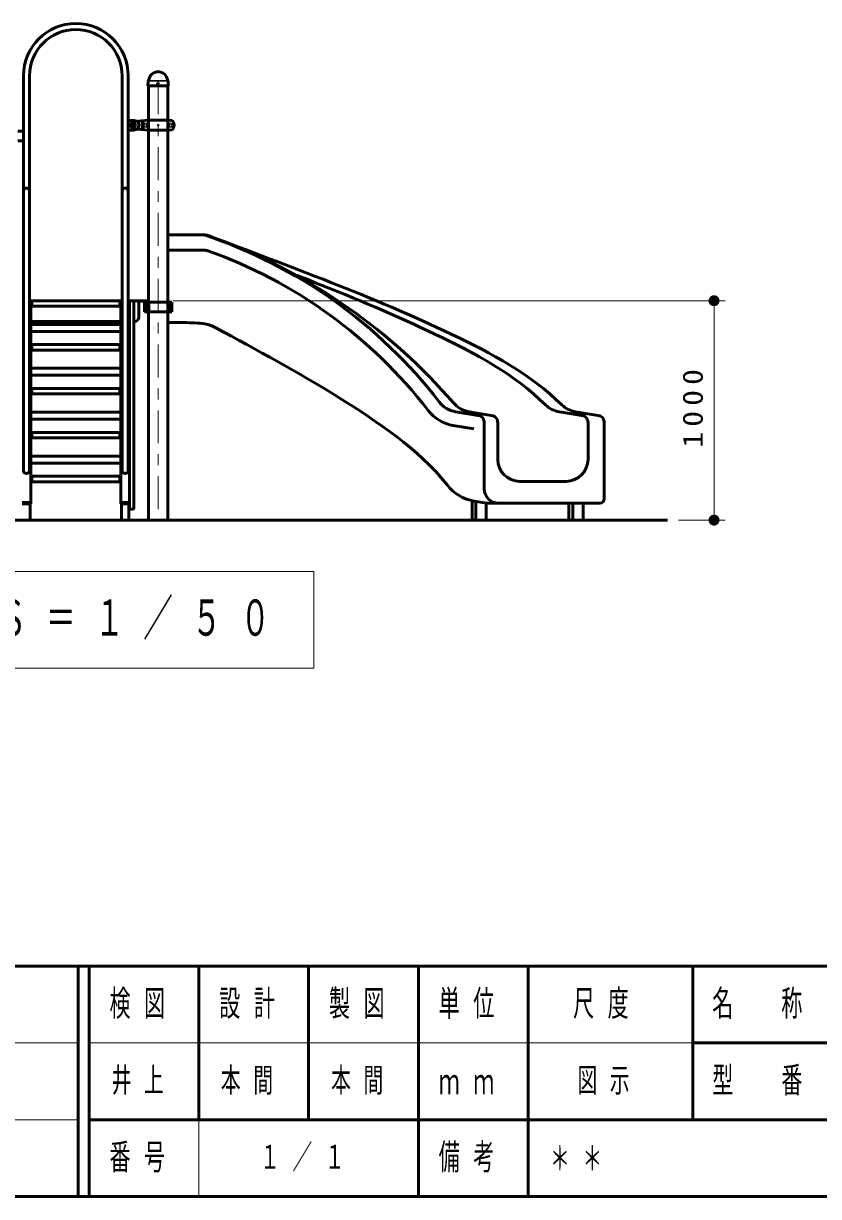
# Model space of a CAD drawing. Units: millimetres on the paper, scale 1:50. Extents: x -385 to 0, y -594 to 267.
# Drawn here: x -248.5 to -176, y -297 to -190.1 of the extents above; entities that cross this region are included whole.
import ezdxf

# ---------------------------------------------------------------- set-up
doc = ezdxf.new("R2010")
doc.units = ezdxf.units.MM
doc.linetypes.add('USER2', pattern=[6, 3, -1, 1, -1])
doc.layers.add('LY_1', color=140, linetype='Continuous', lineweight=50)
doc.styles.add('ＭＳ ゴシック', font='')
doc.styles.get('ＭＳ ゴシック').set_extended_font_data('MS Gothic')

# ---------------------------------------------------------------- blocks, each defined once
blk = doc.blocks.new('filled_dot')
at = {"color": 0, "linetype": 'Continuous', "lineweight": -2, "const_width": 1.25}
blk.add_lwpolyline([(-0.625, 0, 1), (0.625, 0, 1)], format="xyb", close=True, dxfattribs=at)

msp = doc.modelspace()

# ---------------------------------------------------------------- linework, layer by layer
at = {"layer": 'LY_1'}
for p, q in [((-248.49, -205.34), (-248.49, -194.84)), ((-247.946, -205.34), (-247.946, -194.839)), ((-239.49, -205.34), (-239.49, -194.839)), ((-238.946, -205.34), (-238.946, -194.84)), ((-237.147, -195.75), (-237.139, -195.353)), ((-237.115, -195.295), (-237.093, -195.273)), ((-235.322, -195.295), (-235.344, -195.273)), ((-235.289, -195.75), (-235.298, -195.353)), ((-237.147, -195.75), (-237.138, -195.76)), ((-235.299, -195.76), (-237.138, -195.76)), ((-237.109, -235.34), (-237.109, -195.76)), ((-235.327, -235.34), (-235.327, -195.76)), ((-235.299, -195.76), (-235.289, -195.75)), ((-237.138, -198.89), (-237.768, -198.945)), ((-235.298, -198.89), (-237.139, -198.89)), ((-235.298, -198.89), (-234.983, -198.918)), ((-249.018, -199.9), (-248.49, -199.9)), ((-238.418, -199.78), (-238.947, -199.78)), ((-238.418, -198.9), (-238.946, -198.9)), ((-237.768, -198.945), (-238.399, -198.992)), ((-237.768, -199.735), (-238.399, -199.689)), ((-237.138, -199.79), (-237.768, -199.735)), ((-235.298, -199.79), (-237.139, -199.79)), ((-235.298, -199.79), (-234.983, -199.762)), ((-249.018, -200.78), (-248.49, -200.78)), ((-248.49, -230.86), (-248.49, -205.34)), ((-247.946, -230.86), (-247.946, -205.34)), ((-239.49, -230.86), (-239.49, -205.34)), ((-238.946, -230.86), (-238.946, -205.34)), ((-232.017, -209.34), (-235.327, -209.34)), ((-232.014, -210.74), (-235.327, -210.74)), ((-248.618, -215.276), (-248.49, -215.276)), ((-247.946, -215.276), (-247.818, -215.276)), ((-247.818, -233.86), (-247.818, -215.276)), ((-239.618, -215.34), (-247.818, -215.34)), ((-247.718, -215.84), (-247.718, -215.34)), ((-243.718, -215.84), (-247.718, -215.84)), ((-243.718, -215.84), (-239.718, -215.84)), ((-239.718, -215.84), (-239.718, -215.34)), ((-239.49, -215.276), (-239.618, -215.276)), ((-239.618, -233.86), (-239.618, -215.276)), ((-238.818, -215.276), (-238.946, -215.276)), ((-238.818, -234.24), (-238.818, -215.276)), ((-238.818, -215.34), (-238.538, -215.34)), ((-238.028, -215.34), (-238.818, -215.34)), ((-238.438, -234.24), (-238.438, -215.44)), ((-237.109, -215.34), (-237.968, -215.34)), ((-237.109, -215.386), (-237.968, -215.386)), ((-237.968, -215.4), (-237.968, -216.84)), ((-237.455, -215.46), (-237.455, -216.36)), ((-237.455, -215.46), (-234.982, -215.46)), ((-237.299, -215.46), (-237.299, -216.36)), ((-237.24, -215.46), (-237.24, -216.36)), ((-237.053, -215.46), (-237.053, -216.36)), ((-235.148, -215.46), (-235.148, -216.36)), ((-234.982, -215.46), (-234.982, -216.36)), ((-237.455, -216.36), (-234.982, -216.36)), ((-243.718, -217.24), (-247.818, -217.24)), ((-247.818, -217.501), (-239.618, -217.501)), ((-247.818, -218.139), (-239.618, -218.139)), ((-243.718, -217.24), (-239.618, -217.24)), ((-238.438, -217.24), (-238.368, -217.24)), ((-233.838, -217.34), (-235.327, -217.34)), ((-235.327, -217.34), (-233.838, -217.34)), ((-243.718, -219.34), (-247.718, -219.34)), ((-247.718, -219.84), (-247.718, -219.34)), ((-243.718, -219.84), (-247.718, -219.84)), ((-243.718, -219.34), (-239.718, -219.34)), ((-243.718, -219.84), (-239.718, -219.84)), ((-239.718, -219.84), (-239.718, -219.34)), ((-247.818, -221.501), (-239.618, -221.501)), ((-247.818, -222.139), (-239.618, -222.139)), ((-243.718, -223.34), (-247.718, -223.34)), ((-247.718, -223.84), (-247.718, -223.34)), ((-243.718, -223.34), (-239.718, -223.34)), ((-239.718, -223.84), (-239.718, -223.34)), ((-243.718, -223.84), (-247.718, -223.84)), ((-243.718, -223.84), (-239.718, -223.84)), ((-247.818, -225.501), (-239.618, -225.501)), ((-206.911, -225.837), (-209.105, -225.464)), ((-205.689, -225.837), (-207.884, -225.464)), ((-197.459, -225.837), (-199.654, -225.464)), ((-195.976, -225.837), (-198.171, -225.464)), ((-247.818, -226.139), (-239.618, -226.139)), ((-206.49, -232.493), (-206.49, -226.455)), ((-205.269, -229.81), (-205.269, -226.455)), ((-197.038, -229.81), (-197.038, -226.455)), ((-195.555, -233.405), (-195.555, -226.455)), ((-243.718, -227.34), (-247.718, -227.34)), ((-247.718, -227.84), (-247.718, -227.34)), ((-243.718, -227.34), (-239.718, -227.34)), ((-239.718, -227.84), (-239.718, -227.34)), ((-207.454, -227.032), (-209.318, -226.715)), ((-243.718, -227.84), (-247.718, -227.84)), ((-243.718, -227.84), (-239.718, -227.84)), ((-247.818, -229.501), (-239.618, -229.501)), ((-247.818, -230.139), (-239.618, -230.139)), ((-243.718, -231.34), (-247.718, -231.34)), ((-247.718, -231.84), (-247.718, -231.34)), ((-243.718, -231.84), (-247.718, -231.84)), ((-243.718, -231.34), (-239.718, -231.34)), ((-243.718, -231.84), (-239.718, -231.84)), ((-239.718, -231.84), (-239.718, -231.34)), ((-203.269, -231.81), (-199.038, -231.81)), ((-248.618, -233.74), (-247.818, -233.74)), ((-248.618, -233.86), (-247.818, -233.86)), ((-247.878, -235.34), (-247.878, -233.86)), ((-238.818, -233.74), (-239.618, -233.74)), ((-238.818, -233.86), (-239.618, -233.86)), ((-239.558, -235.34), (-239.558, -233.86)), ((-238.878, -235.34), (-238.878, -233.86)), ((-207.607, -235.34), (-207.607, -233.572)), ((-207.411, -233.611), (-206.268, -233.805)), ((-207.265, -235.34), (-207.265, -233.635)), ((-206.325, -235.34), (-206.325, -233.805)), ((-206.268, -233.805), (-195.955, -233.805)), ((-198.774, -235.34), (-198.774, -233.805)), ((-198.432, -235.34), (-198.432, -233.805)), ((-197.492, -235.34), (-197.492, -233.805)), ((-238.538, -234.34), (-238.718, -234.34)), ((-243.5, -276), (-243.5, -297)), ((-242.5, -276), (-242.5, -297)), ((-232.5, -276), (-232.5, -290)), ((-222.5, -276), (-222.5, -290)), ((-212.5, -276), (-212.5, -297)), ((-202.5, -276), (-202.5, -290)), ((-187.5, -276), (-187.5, -290)), ((-187.5, -283), (-70, -283)), ((-242.5, -290), (0, -290)), ((-202.5, -290), (-202.5, -297))]:
    msp.add_line(p, q, dxfattribs=at)
at = {"layer": 'LY_1', "color": 7, "lineweight": 13}
for p, q in [((-235.325, -195.33), (-237.112, -195.33)), ((-235.361, -195.26), (-237.073, -195.26)), ((-237.553, -199.525), (-237.553, -199.155)), ((-237.184, -199.155), (-237.553, -199.155)), ((-237.184, -199.525), (-237.553, -199.525)), ((-235.253, -199.155), (-234.884, -199.155)), ((-235.253, -199.525), (-234.884, -199.525)), ((-234.884, -199.525), (-234.884, -199.155)), ((-234.838, -215.34), (-184.555, -215.34)), ((-185.555, -215.34), (-185.555, -235.34)), ((-188.797, -235.34), (-184.555, -235.34)), ((-222.027, -240.022), (-278.827, -240.022)), ((-222.027, -248.822), (-222.027, -240.022)), ((-278.827, -248.822), (-222.027, -248.822)), ((-385, -283), (-243.5, -283)), ((-242.5, -283), (-187.5, -283)), ((-385, -290), (-243.5, -290)), ((-232.5, -290), (-232.5, -297))]:
    msp.add_line(p, q, dxfattribs=at)
at = {"layer": 'LY_1', "color": 7, "linetype": 'USER2', "lineweight": 13}
msp.add_line((-236.218, -195.34), (-236.218, -235.34), dxfattribs=at)
at = {"layer": 'LY_1', "color": 7}
for p, q in [((-318.348, -235.34), (-189.797, -235.34)), ((-385, -276), (0, -276)), ((-385, -297), (0, -297))]:
    msp.add_line(p, q, dxfattribs=at)
at = {"layer": 'LY_1'}
for points in [[(-231.67, -209.402), (-230.968, -209.663), (-230.266, -209.924), (-229.564, -210.186), (-228.863, -210.449), (-228.162, -210.713), (-227.461, -210.978), (-226.761, -211.243), (-226.06, -211.509), (-225.36, -211.775), (-224.66, -212.042), (-223.96, -212.309), (-223.261, -212.578), (-222.562, -212.848), (-221.864, -213.119), (-221.166, -213.392), (-220.469, -213.666), (-219.773, -213.942), (-219.078, -214.221), (-218.383, -214.502), (-217.69, -214.785), (-216.997, -215.071), (-216.306, -215.359), (-215.616, -215.65), (-214.927, -215.944), (-214.239, -216.24), (-213.552, -216.54), (-212.867, -216.843), (-212.184, -217.149), (-211.502, -217.459), (-210.821, -217.772), (-210.142, -218.088), (-209.465, -218.408), (-208.789, -218.732), (-208.116, -219.061), (-207.446, -219.396), (-206.78, -219.738), (-206.118, -220.089), (-205.462, -220.45), (-204.812, -220.822), (-204.169, -221.206), (-203.534, -221.605), (-202.909, -222.018), (-202.296, -222.447), (-201.694, -222.893), (-201.105, -223.356), (-200.53, -223.837), (-199.968, -224.332), (-199.419, -224.841)], [(-223.796, -212.944), (-223.222, -213.167), (-222.65, -213.392), (-221.953, -213.666), (-221.256, -213.942), (-220.561, -214.221), (-219.867, -214.502), (-219.173, -214.785), (-218.481, -215.071), (-217.789, -215.359), (-217.099, -215.65), (-216.41, -215.944), (-215.722, -216.24), (-215.036, -216.54), (-214.351, -216.843), (-213.667, -217.149), (-212.985, -217.459), (-212.304, -217.772), (-211.625, -218.088), (-210.948, -218.408), (-210.273, -218.732), (-209.6, -219.061), (-208.929, -219.396), (-208.263, -219.738), (-207.601, -220.089), (-206.945, -220.45), (-206.295, -220.822), (-205.652, -221.206), (-205.017, -221.605), (-204.393, -222.018), (-203.779, -222.447), (-203.177, -222.893), (-202.588, -223.356), (-202.013, -223.837), (-201.452, -224.332), (-200.902, -224.841)], [(-209.891, -232.133), (-210.396, -231.512), (-210.924, -230.911), (-211.477, -230.331), (-212.05, -229.773), (-212.643, -229.234), (-213.251, -228.714), (-213.873, -228.21), (-214.506, -227.72), (-215.149, -227.243), (-215.799, -226.777), (-216.456, -226.319), (-217.117, -225.868), (-217.784, -225.424), (-218.454, -224.986), (-219.128, -224.555), (-219.806, -224.129), (-220.487, -223.709), (-221.172, -223.294), (-221.859, -222.883), (-222.549, -222.478), (-223.242, -222.076), (-223.936, -221.678), (-224.633, -221.283), (-225.331, -220.891), (-226.03, -220.502), (-226.731, -220.114), (-227.432, -219.728), (-228.134, -219.343), (-228.837, -218.96), (-229.54, -218.577), (-230.244, -218.196), (-230.949, -217.816)], [(-206.911, -225.837), (-206.823, -225.876), (-206.741, -225.929), (-206.668, -225.996), (-206.606, -226.073), (-206.556, -226.16), (-206.52, -226.254), (-206.498, -226.353), (-206.49, -226.455)], [(-205.689, -225.837), (-205.601, -225.876), (-205.519, -225.929), (-205.447, -225.996), (-205.385, -226.073), (-205.335, -226.16), (-205.298, -226.254), (-205.276, -226.353), (-205.269, -226.455)], [(-197.459, -225.837), (-197.371, -225.876), (-197.289, -225.929), (-197.217, -225.996), (-197.155, -226.073), (-197.105, -226.16), (-197.068, -226.254), (-197.046, -226.353), (-197.038, -226.455)], [(-195.976, -225.837), (-195.888, -225.876), (-195.806, -225.929), (-195.734, -225.996), (-195.672, -226.073), (-195.622, -226.16), (-195.585, -226.254), (-195.563, -226.353), (-195.555, -226.455)], [(-247.946, -230.86), (-247.949, -230.888), (-247.956, -230.917), (-247.967, -230.944), (-247.983, -230.969), (-248.003, -230.993), (-248.026, -231.015), (-248.053, -231.034), (-248.082, -231.05), (-248.114, -231.062), (-248.148, -231.072), (-248.183, -231.077), (-248.218, -231.079), (-248.254, -231.077), (-248.289, -231.072), (-248.323, -231.062), (-248.354, -231.05), (-248.384, -231.034), (-248.411, -231.015), (-248.434, -230.993), (-248.454, -230.969), (-248.47, -230.944), (-248.481, -230.917), (-248.488, -230.888), (-248.49, -230.86)], [(-239.49, -230.86), (-239.488, -230.888), (-239.481, -230.917), (-239.47, -230.944), (-239.454, -230.969), (-239.434, -230.993), (-239.411, -231.015), (-239.384, -231.034), (-239.354, -231.05), (-239.323, -231.062), (-239.289, -231.072), (-239.254, -231.077), (-239.218, -231.079), (-239.183, -231.077), (-239.148, -231.072), (-239.114, -231.062), (-239.082, -231.05), (-239.053, -231.034), (-239.026, -231.015), (-239.003, -230.993), (-238.983, -230.969), (-238.967, -230.944), (-238.956, -230.917), (-238.949, -230.888), (-238.946, -230.86)]]:
    msp.add_lwpolyline(points, dxfattribs=at)
for centre, radius in [((-236.218, -195.6), 0.06), ((-238.418, -199.34), 0.15)]:
    msp.add_circle(centre, radius, dxfattribs=at)
at = {"layer": 'LY_1', "color": 7, "lineweight": 13}
for centre, radius in [((-237.368, -199.34), 0.185), ((-237.368, -199.34), 0.1), ((-236.218, -199.34), 0.1), ((-235.068, -199.34), 0.185), ((-235.068, -199.34), 0.1)]:
    msp.add_circle(centre, radius, dxfattribs=at)
at = {"layer": 'LY_1'}
for centre, radius, start, end in [((-243.718, -194.84), 4.772, 0, 180), ((-243.718, -194.84), 4.228, 0, 180), ((-236.218, -195.34), 0.864, 90, 173.3676), ((-236.218, -195.34), 0.864, 6.6324, 90), ((-237.055, -195.355), 0.084, 135, 178.99605), ((-237.132, -195.234), 0.056, 315, 353.3676), ((-235.305, -195.234), 0.056, 186.6324, 225), ((-235.382, -195.355), 0.084, 1.00395, 45), ((-238.369, -199.34), 0.35, 95, 265), ((-238.418, -199.34), 0.44, 270, 90), ((-236.668, -199.34), 1, 163.80375, 196.19625), ((-237.437, -199.117), 0.2, 95, 163.80375), ((-237.437, -199.563), 0.2, 196.19625, 265), ((-235, -199.117), 0.2, 16.19625, 85), ((-235, -199.563), 0.2, 275, 343.80375), ((-235.768, -199.34), 1, 343.80375, 16.19625), ((-248.218, -205.34), 0.272, 0, 180), ((-239.218, -205.34), 0.272, 0, 180), ((-246.254, -252.036), 45.007, 37.61943, 71.56003), ((-232.017, -210.34), 1, 69.6949, 90), ((-248.77, -258.657), 52.09, 40.736, 69.18787), ((-232.014, -211.74), 1, 70.03583, 90), ((-246.254, -252.036), 43.737, 37.61943, 70.53833), ((-238.718, -215.44), 0.1, 90, 180), ((-238.538, -215.44), 0.1, 0, 90), ((-238.028, -215.4), 0.06, 0, 90), ((-238.368, -216.84), 0.4, 270, 0), ((-233.838, -235.34), 18, 84.01173, 90), ((-232.842, -221.34), 4, 61.75482, 77.27662), ((-208.704, -223.098), 3.669, 217.61943, 260.36457), ((-208.704, -223.098), 2.4, 217.61943, 260.36457), ((-207.482, -223.098), 2.4, 220.736, 260.36457), ((-199.252, -223.098), 2.4, 226.5661, 260.36457), ((-197.769, -223.098), 2.4, 226.5661, 260.36457), ((-203.269, -229.81), 2, 180, 270), ((-199.038, -229.81), 2, 270, 0), ((-206.742, -229.667), 4, 218.06305, 260.36457), ((-205.178, -232.493), 1.312, 180, 270), ((-195.955, -233.405), 0.4, 270, 0), ((-238.718, -234.24), 0.1, 180, 270), ((-238.538, -234.24), 0.1, 270, 0)]:
    msp.add_arc(centre, radius, start, end, dxfattribs=at)
at = {"layer": 'LY_1', "color": 7, "lineweight": 13}
for centre, start, end in [((-239.744, -199.34), 355.87048, 4.12952), ((-232.693, -199.34), 175.87048, 184.12952)]:
    msp.add_arc(centre, 2.567, start, end, dxfattribs=at)

# ---------------------------------------------------------------- block references
at = {"layer": 'LY_1', "color": 7, "lineweight": 13, "xscale": 0.4, "yscale": 0.4}
for p, rotation in [((-185.555, -215.34), 270), ((-185.555, -235.34), 90)]:
    msp.add_blockref('filled_dot', p, dxfattribs=dict(at, rotation=rotation))

# ---------------------------------------------------------------- texts
at = {"layer": 'LY_1', "color": 7, "insert": (-186.555, -224.919), "char_height": 1.833, "attachment_point": 8, "rotation": 90, "style": 'ＭＳ ゴシック'}
msp.add_mtext('\\T1.33;\\W1.15;1000', dxfattribs=at)
at = {"layer": 'LY_1', "color": 7, "style": 'ＭＳ ゴシック'}
for s, insert, char_height, attachment_point in [('\\T1.64;\\W0.6;Ａ視立面図\u3000Ｓ＝１／５０', (-277.427, -244.422), 3.299, 4), ('\\T1.64;\\W0.6;検図', (-237.5, -279.5), 2.346, 5), ('\\T1.64;\\W0.6;設計', (-227.5, -279.5), 2.346, 5), ('\\T1.64;\\W0.6;製図', (-217.5, -279.5), 2.346, 5), ('\\T1.64;\\W0.6;単位', (-207.5, -279.5), 2.346, 5), ('\\T1.64;\\W0.6;尺度', (-195.25, -279.5), 2.346, 5), ('\\T1.64;\\W0.6;名\u3000称', (-181, -279.5), 2.346, 5), ('\\T1.64;\\W0.6;井上', (-237.5, -286.5), 2.199, 5), ('\\T1.64;\\W0.6;本間', (-230.5, -286.5), 2.199, 4), ('\\T1.64;\\W0.6;本間', (-217.5, -286.5), 2.199, 5), ('\\T1.64;\\W0.6;図示', (-198, -286.5), 2.199, 4), ('\\T1.64;\\W0.6;型\u3000番', (-181, -286.5), 2.346, 5), ('\\T1.64;\\W0.6;ｍｍ', (-207.5, -286.5), 2.346, 5), ('\\T1.64;\\W0.6;番号', (-237.5, -293.5), 2.346, 5), ('\\T1.64;\\W0.6;備考', (-207.5, -293.5), 2.346, 5), ('\\T1.64;\\W0.6;１／１', (-222.5, -293.5), 2.199, 5), ('\\T1.64;\\W0.6;＊＊', (-200.5, -293.5), 2.199, 4)]:
    msp.add_mtext(s, dxfattribs=dict(at, insert=insert, char_height=char_height, attachment_point=attachment_point))

doc.saveas('drawing.dxf')
